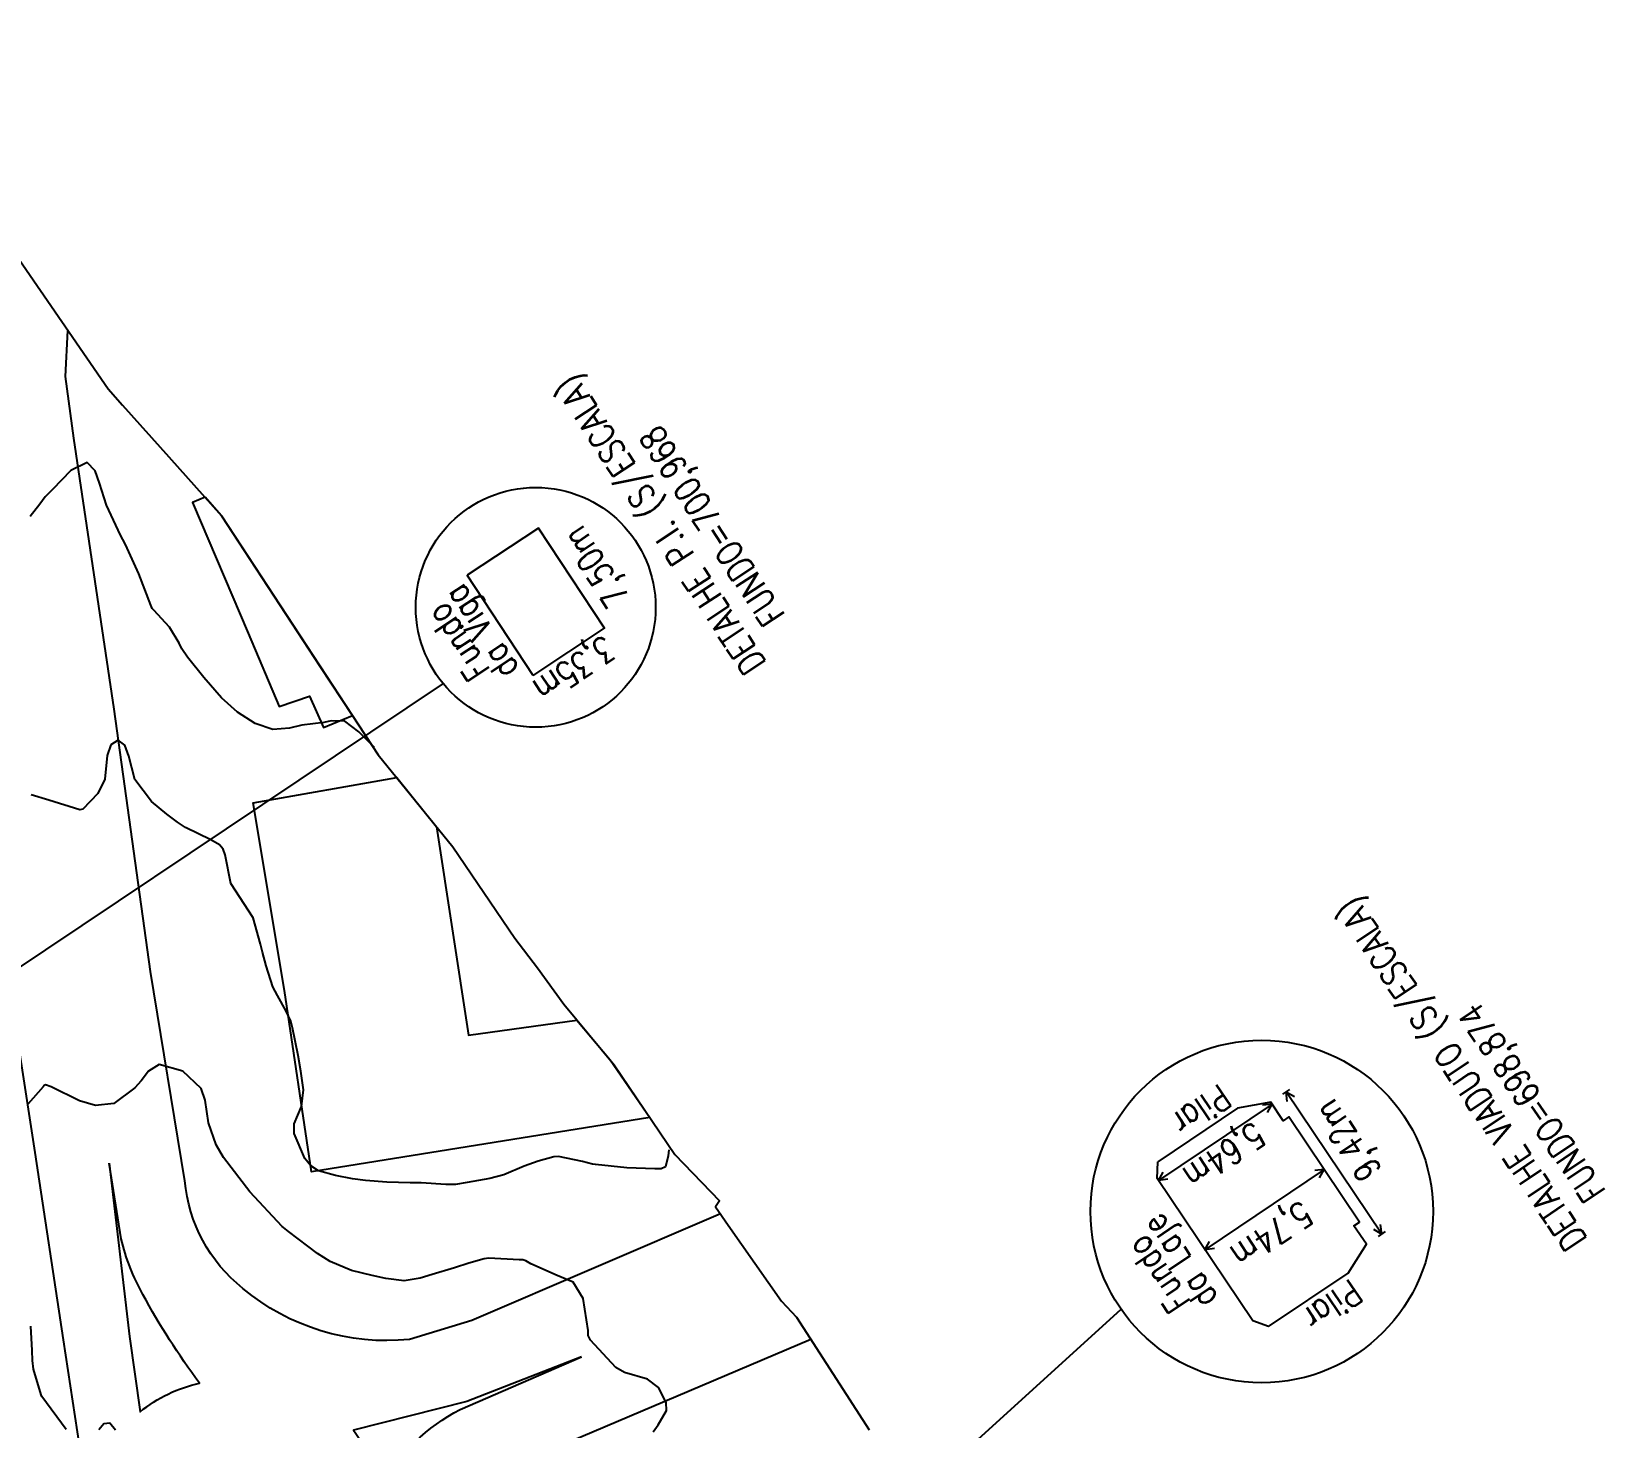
# Model space of a CAD drawing. Header units: metres. Extents: x 292545 to 299085, y 7450245 to 7463078.
# Drawn here: x 298340.3 to 298432.2, y 7451853.7 to 7451935.2 of the extents above; entities that cross this region are included whole.
import ezdxf

# ---------------------------------------------------------------- set-up
doc = ezdxf.new("R2010")
doc.units = ezdxf.units.M
doc.linetypes.add('CONTINUO', pattern=[0])
doc.linetypes.add('TRACEJADO', pattern=[8.7, 8, -0.7])
for name, color, linetype in [('Area', 45, 'Continuous'), ('Curvas de Nivel 1m', 11, 'Continuous'), ('Edificações', 30, 'Continuous'), ('TEXTO', 45, 'Continuous'), ('Vias Primárias', 230, 'Continuous')]:
    doc.layers.add(name, color=color, linetype=linetype)
doc.styles.add('ROMANS', font='romans', dxfattribs={"height": 0.2})

msp = doc.modelspace()

# ---------------------------------------------------------------- linework, layer by layer
at = {"layer": 'Area'}
msp.add_polyline3d([(298338.126, 7451923.991, 714.939), (298344.791, 7451914.307, 714.218), (298345.626, 7451913.364, 714.077), (298348.346, 7451910.346, 714.167), (298351.423, 7451906.89, 719.978), (298360.567, 7451892.942, 720.768), (298364.921, 7451887.572, 720.428), (298368.539, 7451882.225, 719.698), (298369.872, 7451880.494, 713.388), (298371.398, 7451878.373, 718.588), (298374.335, 7451874.842, 716.888), (298377.89, 7451869.599, 712.888), (298380.488, 7451866.888, 721.298), (298380.256, 7451866.541, 712.864), (298380.998, 7451865.472, 720.978), (298384.105, 7451861.035, 719.988), (298384.985, 7451860.1, 718.888), (298389.229, 7451853.517, 712.778)], dxfattribs=at)
at = {"layer": 'Curvas de Nivel 1m', "flags": 128}
for points, elevation in [([(298360.353, 7451893.37), (298359.435, 7451894.273), (298358.619, 7451894.905), (298357.825, 7451894.929), (298357.388, 7451894.834), (298356.097, 7451894.672), (298355.384, 7451894.492), (298354.401, 7451894.423), (298353.386, 7451894.763), (298352.349, 7451895.43), (298351.405, 7451896.277), (298350.384, 7451897.45), (298349.435, 7451898.646), (298349.099, 7451899.125), (298348.938, 7451899.468), (298348.38, 7451900.403), (298347.462, 7451901.38), (298347.374, 7451901.491), (298347.286, 7451901.671), (298346.579, 7451903.499), (298345.804, 7451905.213), (298345.654, 7451905.509), (298345.517, 7451905.77), (298344.69, 7451907.519), (298344.284, 7451908.795), (298344.036, 7451909.525), (298343.568, 7451910.004), (298342.618, 7451909.544), (298341.552, 7451908.426), (298341.113, 7451907.999), (298340.809, 7451907.567), (298340.251, 7451906.854)], 714), ([(298377.533, 7451869.88), (298377.49, 7451869.531), (298377.334, 7451868.874), (298377.079, 7451868.775), (298376.713, 7451868.769), (298375.079, 7451868.815), (298373.249, 7451869.011), (298373.081, 7451869.038), (298372.491, 7451869.186), (298371.087, 7451869.485), (298370.825, 7451869.465), (298369.901, 7451869.218), (298369.08, 7451868.924), (298367.893, 7451868.424), (298367.072, 7451868.205), (298365.764, 7451867.963), (298365.069, 7451867.85), (298364.503, 7451867.851), (298363.069, 7451867.939), (298362.431, 7451867.945), (298361.07, 7451867.996), (298359.826, 7451868.094), (298359.071, 7451868.185), (298358.064, 7451868.369), (298357.076, 7451868.656), (298356.637, 7451868.936), (298356.283, 7451869.378), (298355.657, 7451870.832), (298355.66, 7451871.385), (298356.094, 7451872.41), (298356.206, 7451873.379), (298356.054, 7451874.471), (298355.883, 7451875.383), (298355.558, 7451877.005), (298355.455, 7451877.387), (298355.189, 7451877.978), (298354.677, 7451878.878), (298354.42, 7451879.402), (298354.015, 7451880.614), (298353.813, 7451881.411), (298353.7, 7451881.876), (298353.253, 7451883.42), (298351.963, 7451885.433), (298351.627, 7451887.107), (298351.506, 7451887.438), (298351.305, 7451887.694), (298350.782, 7451887.971), (298349.315, 7451888.7), (298348.851, 7451889), (298348.214, 7451889.477), (298347.334, 7451890.221), (298346.347, 7451891.5), (298346.008, 7451892.862), (298345.762, 7451893.506), (298345.376, 7451893.798), (298344.945, 7451893.516), (298344.741, 7451892.894), (298344.61, 7451891.521), (298344.187, 7451890.68), (298343.326, 7451889.761), (298343.139, 7451889.729), (298341.334, 7451890.295), (298340.298, 7451890.611)], 713), ([(298376.62, 7451853.411), (298376.903, 7451853.812), (298377.388, 7451854.654), (298377.371, 7451855.126), (298376.932, 7451856.005), (298376.277, 7451856.48), (298374.94, 7451856.877), (298374.428, 7451857.165), (298372.959, 7451858.763), (298372.813, 7451859.033), (298372.817, 7451859.182), (298372.821, 7451859.326), (298372.527, 7451861.187), (298371.951, 7451862.144), (298371.006, 7451862.529), (298369.471, 7451863.225), (298369.182, 7451863.395), (298369.016, 7451863.445), (298368.792, 7451863.456), (298367.017, 7451863.545), (298366.753, 7451863.518), (298365.857, 7451863.267), (298365.01, 7451862.986), (298363.706, 7451862.593), (298363.004, 7451862.373), (298362.082, 7451862.229), (298361.003, 7451862.368), (298360.206, 7451862.533), (298359.008, 7451862.836), (298357.749, 7451863.363), (298357.02, 7451863.815), (298355.331, 7451865.103), (298355.042, 7451865.331), (298354.964, 7451865.401), (298353.063, 7451867.42), (298351.531, 7451869.436), (298351.094, 7451870.165), (298350.648, 7451871.447), (298350.46, 7451872.783), (298350.221, 7451873.454), (298349.148, 7451874.478), (298347.783, 7451874.854), (298347.148, 7451874.463), (298346.732, 7451873.901), (298346.354, 7451873.498), (298345.124, 7451872.58), (298344.052, 7451872.455), (298343.125, 7451872.733), (298341.463, 7451873.557), (298341.135, 7451873.667), (298341.066, 7451873.629), (298341.003, 7451873.561), (298340.123, 7451872.57)], 712), ([(298342.342, 7451853.546), (298340.922, 7451855.481), (298340.883, 7451855.561), (298340.436, 7451857.065), (298340.375, 7451857.569), (298340.364, 7451858.157), (298340.288, 7451859.57)], 711), ([(298345.225, 7451853.515), (298344.899, 7451853.91), (298344.548, 7451853.874), (298344.257, 7451853.526)], 711)]:
    msp.add_lwpolyline(points, dxfattribs=dict(at, elevation=elevation))
at = {"layer": 'Edificações'}
for points, elevation in [([(298350.452, 7451907.98), (298349.724, 7451907.678), (298352.965, 7451900.053), (298354.788, 7451895.762), (298356.551, 7451896.359), (298357.359, 7451894.534), (298359.06, 7451895.241), (298357.22, 7451898.047), (298354.163, 7451902.711), (298351.731, 7451906.42), (298351.423, 7451906.89)], 718.145), ([(298376.428, 7451871.755), (298356.669, 7451868.589), (298355.088, 7451879.182), (298353.253, 7451890.141), (298361.647, 7451891.61), (298363.97, 7451888.745), (298365.833, 7451876.564), (298372.168, 7451877.447), (298374.096, 7451875.129), (298376.428, 7451871.755)], 714.533)]:
    msp.add_lwpolyline(points, close=True, dxfattribs=dict(at, elevation=elevation))
at = {"layer": 'TEXTO', "linetype": 'TRACEJADO', "flags": 128}
msp.add_lwpolyline([(298369.605, 7451897.579), (298365.753, 7451903.425)], dxfattribs=at)
at = {"layer": 'TEXTO', "linetype": 'CONTINUO'}
for points in [[(298369.605, 7451897.579, 0), (298373.78, 7451900.33, 0), (298369.929, 7451906.176, 0), (298365.753, 7451903.425, 0)], [(298364.36, 7451897.099, 0), (298197.637, 7451785.441, 0)], [(298412.55, 7451859.557, 0), (298417.197, 7451862.682, 0), (298418.257, 7451864.359, 0), (298417.531, 7451865.438, 0), (298417.863, 7451865.661, 0), (298413.733, 7451871.801, 0), (298413.402, 7451871.578, 0), (298412.676, 7451872.657, 0), (298410.724, 7451872.308, 0), (298406.077, 7451869.183, 0)], [(298412.751, 7451872.546, 0), (298406.113, 7451868.081, 0)], [(298412.476, 7451872.059, 0), (298412.751, 7451872.546, 0), (298412.197, 7451872.474, 0)], [(298413.776, 7451873.397, 0), (298413.361, 7451873.117, 0)], [(298419.149, 7451864.959, 0), (298413.569, 7451873.257, 0)], [(298413.64, 7451872.703, 0), (298413.569, 7451873.257, 0), (298414.055, 7451872.982, 0)], [(298412.55, 7451859.557, 0), (298411.618, 7451859.894, 0), (298406.038, 7451868.192, 0), (298406.077, 7451869.183, 0)], [(298406.667, 7451868.153, 0), (298406.113, 7451868.081, 0), (298406.388, 7451868.567, 0)], [(298415.798, 7451868.731, 0), (298408.828, 7451864.043, 0)], [(298415.523, 7451868.245, 0), (298415.798, 7451868.731, 0), (298415.244, 7451868.659, 0)], [(298418.663, 7451865.234, 0), (298419.149, 7451864.959, 0), (298419.078, 7451865.513, 0)], [(298409.382, 7451864.115, 0), (298408.828, 7451864.043, 0), (298409.103, 7451864.53, 0)], [(298419.357, 7451865.099, 0), (298418.942, 7451864.819, 0)], [(298245.577, 7451716.591, 0), (298403.934, 7451860.571, 0)]]:
    msp.add_polyline3d(points, dxfattribs=at)
for centre, radius in [((298369.76, 7451901.553), 7), ((298412.147, 7451866.276), 10)]:
    msp.add_circle(centre, radius, dxfattribs=at)
at = {"layer": 'Vias Primárias'}
for points, elevation in [([(298331.215, 7451935.178), (298333.998, 7451916.715), (298335.295, 7451905.977), (298336.883, 7451895.466), (298338.57, 7451882.367), (298340.516, 7451869.719), (298342.17, 7451858.786), (298343.661, 7451848.923), (298344.957, 7451838.742), (298346.45, 7451828.654), (298346.709, 7451822.615), (298347.617, 7451810.426), (298348.265, 7451800.016, -0.360203), (298340.972, 7451789.997), (298318.042, 7451785.961), (298294.052, 7451782.108, -0.263046), (298287.904, 7451784.389, -0.263046)], 716.338), ([(298380.541, 7451866.131), (298366.034, 7451859.917), (298362.384, 7451858.806, -0.203517), (298352.662, 7451861.787, -0.205565), (298349.272, 7451868.07), (298347.27, 7451880.281), (298345.15, 7451895.606), (298342.791, 7451911.424), (298342.304, 7451915.037), (298342.44, 7451917.722)], 715.979), ([(298385.822, 7451858.803), (298366.719, 7451850.685, 0.30783), (298363.494, 7451841.2), (298369.755, 7451812.014), (298371.213, 7451801.853, 0.313645), (298378.89, 7451796.125), (298415.482, 7451802.202), (298424.671, 7451803.797)], 717.684)]:
    msp.add_lwpolyline(points, format="xyb", dxfattribs=dict(at, elevation=elevation))
for points in [[(298344.85, 7451869.104), (298346.045, 7451858.983), (298346.657, 7451854.573, -0.113677), (298350.132, 7451856.259, -0.038234), (298346.829, 7451861.432, -0.073551), (298345.564, 7451864.681), (298344.85, 7451869.104)], [(298372.426, 7451857.783), (298365.738, 7451855.186), (298359.123, 7451853.502, -0.084707), (298360.727, 7451850.279, -0.144285), (298365.342, 7451854.713), (298372.426, 7451857.783)]]:
    msp.add_lwpolyline(points, format="xyb", dxfattribs=at)

# ---------------------------------------------------------------- texts
at = {"layer": 'TEXTO', "style": 'ROMANS', "width": 0.8}
for s, rotation, p in [('DETALHE P.I. (S/ESCALA)', 123.37891, (298383.248, 7451898.288)), ('FUNDO=700,968', 123.37891, (298384.36, 7451901.097)), ('7,50m', 123.37891, (298375.273, 7451902.165)), ('da Viga', 123.37891, (298368.826, 7451897.973)), ('Fundo', 123.37891, (298367.138, 7451897.902)), ('3,35m', 213.37891, (298373.756, 7451899.972)), ('DETALHE VIADUTO (S/ESCALA)', 123.92199, (298431.189, 7451864.649)), ('FUNDO=698,874', 123.92199, (298432.274, 7451867.468)), ('Pilar', 213.92199, (298409.683, 7451873.795)), ('9,42m', 123.92199, (298419.185, 7451868.704)), ('5,64m', 213.92199, (298411.666, 7451871.568)), ('5,74m', 213.92199, (298414.448, 7451866.958)), ('da Laje', 123.92199, (298409.638, 7451861.235)), ('Fundo', 123.92199, (298408.051, 7451861.012)), ('Pilar', 213.92199, (298417.333, 7451862.392))]:
    msp.add_text(s, height=1.5, rotation=rotation, dxfattribs=at).set_placement(p)

doc.saveas('drawing.dxf')
